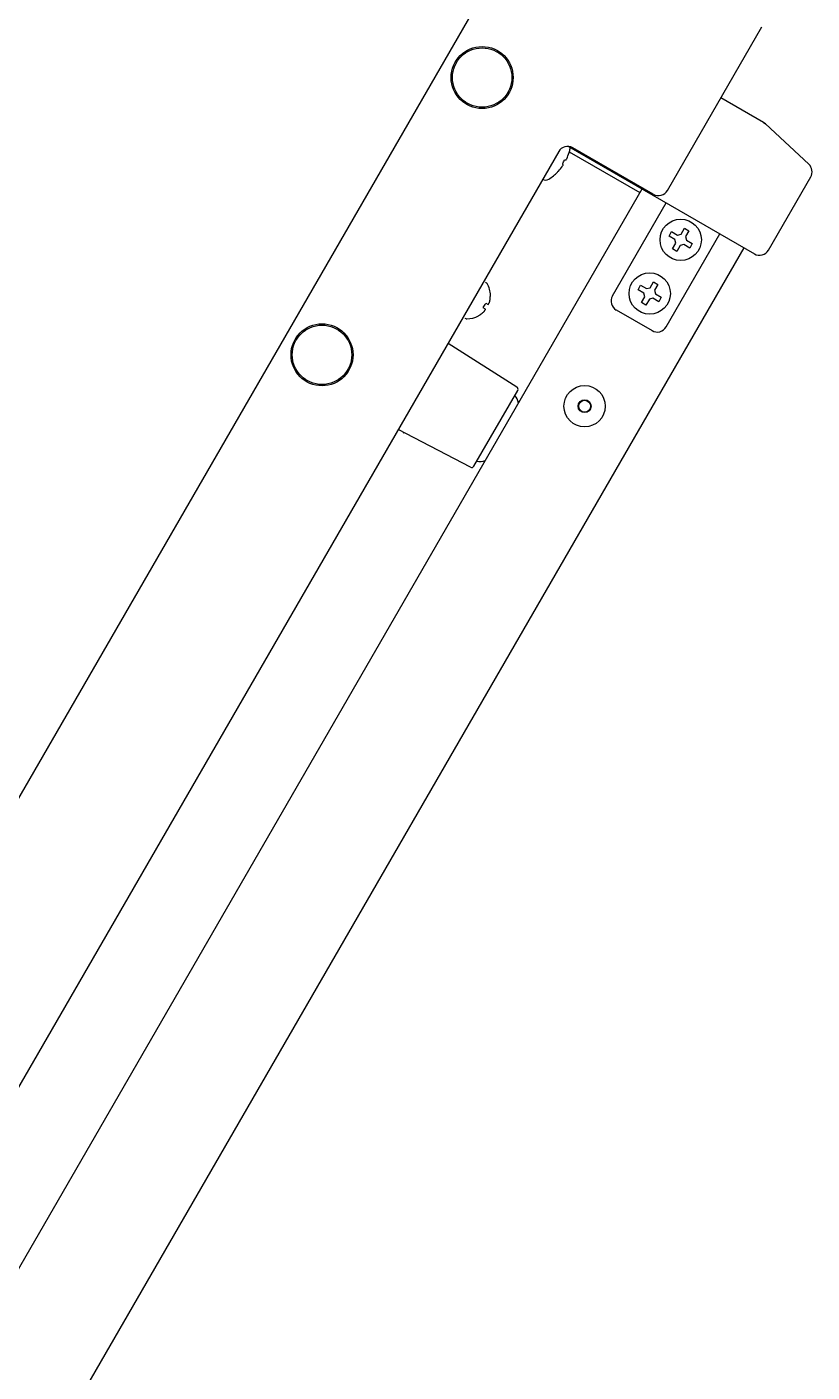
# Model space of a CAD drawing. Extents: x 5997 to 10491, y -672 to 3388.
# Drawn here: x 8266.2 to 8418.2, y -205.5 to 55 of the extents above; entities that cross this region are included whole.
import ezdxf

# ---------------------------------------------------------------- set-up
doc = ezdxf.new("R2010")
doc.units = 0
doc.header["$LTSCALE"] = 5
doc.layers.add('GEOM', color=7, linetype='CONTINUOUS')

msp = doc.modelspace()

# ---------------------------------------------------------------- linework, layer by layer
at = {"layer": 'GEOM', "color": 7, "linetype": 'Continuous'}
for p, q in [((8373.07, 93.65), (7954.42, -631.47)), ((8390.22, 23.36), (8408.51, 55.03)), ((8408.82, 36.54), (8400.58, 41.3)), ((8409.19, 36.27), (8408.82, 36.54)), ((8408.82, 36.54), (8409.19, 36.27)), ((8417.59, 28.43), (8409.19, 36.27)), ((8371.05, 31.87), (8407.06, 11.08)), ((8387.49, 22.63), (8371.9, 31.63)), ((8369.17, 30.89), (8015.17, -582.25)), ((8371.22, 30.86), (8384.91, 22.96)), ((8371.25, 30.91), (8371.26, 30.9)), ((8368.96, 26.92), (8368.95, 26.92)), ((8029.53, -592.56), (8385.3, 23.64)), ((8409.79, 11.82), (8417.96, 25.97)), ((8379.59, 2.94), (8389.98, 20.94)), ((8392.85, 14.91), (8393.5, 16.04)), ((8393.5, 16.04), (8394.37, 15.54)), ((8389.98, -3.06), (8400.37, 14.94)), ((8390.54, 14.51), (8391.04, 15.38)), ((8391.67, 13.86), (8390.54, 14.51)), ((8391.04, 15.38), (8392.17, 14.73)), ((8391.2, 12.05), (8391.85, 13.18)), ((8391.85, 13.18), (8391.67, 13.86)), ((8392.17, 14.73), (8392.85, 14.91)), ((8394.37, 15.54), (8393.72, 14.41)), ((8393.72, 14.41), (8393.9, 13.73)), ((8393.9, 13.73), (8395.03, 13.08)), ((8395.03, 13.08), (8394.53, 12.21)), ((8049.23, -604.08), (8405.06, 12.24)), ((8392.07, 11.55), (8391.2, 12.05)), ((8392.72, 12.68), (8392.07, 11.55)), ((8393.4, 12.86), (8392.72, 12.68)), ((8394.53, 12.21), (8393.4, 12.86)), ((8355.02, 5.58), (8355.19, 5.48)), ((8386.85, 4.52), (8387.5, 5.65)), ((8387.5, 5.65), (8388.37, 5.15)), ((8355.94, 3.09), (8355.97, 3.07)), ((8384.54, 4.12), (8385.04, 4.99)), ((8385.67, 3.47), (8384.54, 4.12)), ((8385.04, 4.99), (8386.17, 4.34)), ((8385.2, 1.66), (8385.85, 2.79)), ((8385.85, 2.79), (8385.67, 3.47)), ((8386.17, 4.34), (8386.85, 4.52)), ((8388.37, 5.15), (8387.72, 4.02)), ((8387.72, 4.02), (8387.9, 3.34)), ((8387.9, 3.34), (8389.03, 2.69)), ((8389.03, 2.69), (8388.53, 1.82)), ((8355.02, 0.38), (8354.54, 0.66)), ((8355.04, 1.53), (8355.52, 1.25)), ((8380.32, 0.21), (8387.25, -3.79)), ((8386.07, 1.16), (8385.2, 1.66)), ((8386.72, 2.29), (8386.07, 1.16)), ((8387.4, 2.47), (8386.72, 2.29)), ((8388.53, 1.82), (8387.4, 2.47)), ((8351.02, -1.35), (8351.19, -1.45)), ((8353.67, -0.92), (8353.64, -0.9)), ((8347.75, -6.2), (8361.07, -14.68)), ((8352.76, -30.04), (8361.23, -15.35)), ((8352.09, -30.23), (8338.09, -22.94)), ((8339.23, -23.66), (8339.12, -23.6))]:
    msp.add_line(p, q, dxfattribs=at)
for centre, radius in [((8354.35, 45.22), 6), ((8354.35, 45.22), 5.75), ((8392.79, 13.8), 4), ((8386.79, 3.4), 4), ((8323.35, -8.47), 6), ((8323.35, -8.47), 5.75), ((8374.19, -18.42), 4), ((8374.19, -18.42), 1.25), ((8374.19, -18.42), 1.15)]:
    msp.add_circle(centre, radius, dxfattribs=at)
for centre, radius, start, end in [((8370.9, 29.89), 2, 60, 150), ((8362.5, 33.3), 9.08, 344.6676, 349.5511), ((8362.5, 33.3), 8.79, 327.391, 332.609), ((8362.64, 33.31), 8.94, 333.3503, 334.6547), ((8362.63, 33.32), 8.95, 334.6607, 342.9018), ((8362.63, 33.31), 8.95, 342.9066, 344.3944), ((8362.5, 33.3), 9.08, 301.3979, 315.3324), ((8362.56, 33.18), 8.95, 315.6056, 317.0934), ((8362.55, 33.18), 8.95, 317.0982, 325.3393), ((8362.57, 33.18), 8.94, 325.3453, 326.6497), ((8416.23, 26.97), 2, 330.0069, 46.9984), ((8416.23, 26.97), 2, 330.0069, 46.9984), ((8366.58, 26.62), 1.25, 244.9143, 301.3979), ((8388.49, 24.36), 2, 240, 330), ((8408.06, 12.82), 2, 240.0087, 329.9913), ((8354.99, 5.13), 0.4, 29.6988, 60), ((8351.17, 2.95), 4.8, 1.3727, 29.6988), ((8351.19, 2.96), 4.75, 356.6813, 358.0074), ((8351.2, 2.96), 4.74, 355.5402, 356.6812), ((8351.19, 2.96), 4.75, 358.9687, 1.5341), ((8351.19, 2.96), 4.75, 358.0074, 358.9684), ((8381.32, 1.94), 2, 150, 240), ((8351.53, 2.98), 3.8, 322.4351, 337.5649), ((8353.17, 1.17), 2.01, 322.7259, 324.7415), ((8353.19, 1.15), 1.98, 324.7442, 325.3991), ((8353.2, 1.15), 1.97, 325.3984, 326.7833), ((8353.21, 1.14), 1.96, 326.7841, 327.6235), ((8353.21, 1.14), 1.96, 327.6234, 328.8455), ((8353.21, 1.14), 1.95, 328.8459, 330.9258), ((8353.21, 1.14), 1.95, 330.9261, 331.9964), ((8353.21, 1.14), 1.96, 331.9964, 333.0228), ((8353.2, 1.14), 1.97, 333.0233, 334.286), ((8353.19, 1.15), 1.98, 334.2856, 335.1372), ((8353.17, 1.16), 2.01, 335.1401, 337.2744), ((8353.92, 2.47), 2.01, 322.7256, 324.8598), ((8353.94, 2.45), 1.98, 324.8627, 325.7144), ((8353.95, 2.45), 1.97, 325.714, 326.9766), ((8353.96, 2.44), 1.96, 326.9771, 328.0037), ((8353.96, 2.44), 1.95, 328.0037, 329.0738), ((8353.97, 2.43), 1.95, 329.0741, 330.1995), ((8353.96, 2.44), 1.95, 330.1995, 331.1541), ((8353.96, 2.44), 1.95, 331.1545, 332.3767), ((8353.96, 2.44), 1.96, 332.3765, 333.2159), ((8353.95, 2.44), 1.97, 333.2167, 334.6016), ((8353.93, 2.45), 1.98, 334.6009, 335.2558), ((8353.92, 2.46), 2.01, 335.2585, 337.2741), ((8351.3, 2.94), 4.64, 344.3176, 346.3964), ((8351.27, 2.94), 4.67, 346.3949, 347.3772), ((8351.25, 2.95), 4.68, 347.3773, 348.465), ((8351.24, 2.95), 4.7, 348.4656, 350.5187), ((8351.22, 2.96), 4.72, 351.0025, 352.5476), ((8351.22, 2.95), 4.72, 350.5181, 351.0023), ((8351.21, 2.96), 4.73, 352.5474, 353.3174), ((8351.21, 2.96), 4.73, 353.3175, 354.5722), ((8351.2, 2.96), 4.74, 354.5722, 355.5402), ((8351.39, -1.1), 0.4, 240, 270.3012), ((8351.37, 3.3), 4.8, 270.3012, 298.6273), ((8351.37, 3.28), 4.75, 298.4659, 301.0313), ((8351.37, 3.28), 4.75, 301.0316, 301.9926), ((8351.38, 3.28), 4.75, 301.9926, 303.3187), ((8351.38, 3.27), 4.74, 303.3188, 304.4598), ((8351.38, 3.27), 4.74, 304.4598, 305.4278), ((8351.38, 3.26), 4.73, 305.4278, 306.6825), ((8351.39, 3.26), 4.73, 306.6826, 307.4526), ((8351.39, 3.26), 4.72, 307.4524, 308.9975), ((8351.4, 3.25), 4.72, 308.9977, 309.4819), ((8351.4, 3.24), 4.7, 309.4813, 311.5344), ((8351.42, 3.23), 4.68, 311.535, 312.6227), ((8351.43, 3.21), 4.67, 312.6228, 313.6051), ((8351.45, 3.19), 4.64, 313.6036, 315.6824), ((8388.25, -2.06), 2, 240, 330), ((8360.8, -15.1), 0.5, 330, 57.5), ((8358.42, -18.32), 3, 9.9464, 41.3603), ((8352.32, -29.79), 0.5, 242.5, 330), ((8353.92, -26.12), 3, 258.6397, 290.0536)]:
    msp.add_arc(centre, radius, start, end, dxfattribs=at)
for points, knots in [([(8370.3, 29.26), (8370.36, 29.26), (8370.47, 29.25), (8370.58, 29.27), (8370.62, 29.29)], [0, 0, 0, 0, 0.586958, 1, 1, 1, 1]), ([(8370.62, 29.29), (8370.62, 29.29), (8370.62, 29.3), (8370.63, 29.3), (8370.63, 29.3)], [0, 0, 0, 0, 0.506571, 1, 1, 1, 1]), ([(8370.03, 28.28), (8370.03, 28.32), (8369.99, 28.43), (8369.94, 28.52), (8369.9, 28.57)], [0, 0, 0, 0, 0.413042, 1, 1, 1, 1]), ([(8370.03, 28.26), (8370.03, 28.27), (8370.03, 28.27), (8370.03, 28.28), (8370.03, 28.28)], [0, 0, 0, 0, 0.493429, 1, 1, 1, 1])]:
    msp.add_open_spline(points, degree=3, knots=knots, dxfattribs=at)

doc.saveas('drawing.dxf')
